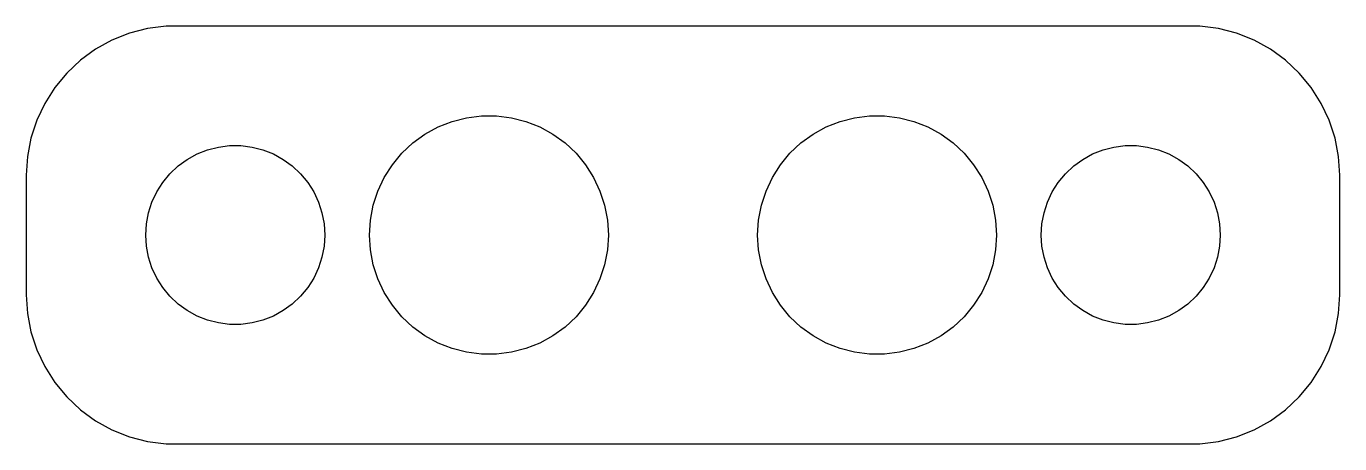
# Model space of a CAD drawing. Header units: metres. Extents: x -22 to 22, y -7 to 7.
import ezdxf

# ---------------------------------------------------------------- set-up
doc = ezdxf.new("R2010")
doc.units = ezdxf.units.M

msp = doc.modelspace()

# ---------------------------------------------------------------- linework, layer by layer
for p, q in [((-18.5451, 6.75528), (-19.1289, 6.52412)), ((-17.9369, 6.91142), (-18.5451, 6.75528)), ((-17.3139, 6.99013), (-17.9369, 6.91142)), ((17.3139, 6.99013), (-17.3139, 6.99013)), ((17.9369, 6.91142), (17.3139, 6.99013)), ((18.5451, 6.75528), (17.9369, 6.91142)), ((19.1289, 6.52412), (18.5451, 6.75528)), ((-19.6791, 6.22163), (-20.1871, 5.85255)), ((-19.1289, 6.52412), (-19.6791, 6.22163)), ((19.6791, 6.22163), (19.1289, 6.52412)), ((20.1871, 5.85255), (19.6791, 6.22163)), ((-20.1871, 5.85255), (-20.6448, 5.42273)), ((20.6448, 5.42273), (20.1871, 5.85255)), ((-20.6448, 5.42273), (-21.0451, 4.93892)), ((21.0451, 4.93892), (20.6448, 5.42273)), ((-21.0451, 4.93892), (-21.3815, 4.40877)), ((21.3815, 4.40877), (21.0451, 4.93892)), ((-21.3815, 4.40877), (-21.6489, 3.84062)), ((21.6489, 3.84062), (21.3815, 4.40877)), ((-7.24951, 3.92914), (-6.75116, 3.9921)), ((-6.75116, 3.9921), (-6.24883, 3.9921)), ((-6.24883, 3.9921), (-5.75047, 3.92914)), ((5.75047, 3.92914), (6.24883, 3.9921)), ((6.24883, 3.9921), (6.75116, 3.9921)), ((6.75116, 3.9921), (7.24951, 3.92914)), ((-21.6489, 3.84062), (-21.8429, 3.24344)), ((-8.6433, 3.3773), (-8.20311, 3.61929)), ((-8.20311, 3.61929), (-7.73605, 3.80421)), ((-7.73605, 3.80421), (-7.24951, 3.92914)), ((-5.75047, 3.92914), (-5.26393, 3.80421)), ((-5.26393, 3.80421), (-4.79688, 3.61929)), ((-4.79688, 3.61929), (-4.35669, 3.3773)), ((4.35669, 3.3773), (4.79688, 3.61929)), ((4.79688, 3.61929), (5.26393, 3.80421)), ((5.26393, 3.80421), (5.75047, 3.92914)), ((7.24951, 3.92914), (7.73605, 3.80421)), ((7.73605, 3.80421), (8.20311, 3.61929)), ((8.20311, 3.61929), (8.6433, 3.3773)), ((21.8429, 3.24344), (21.6489, 3.84062)), ((-21.8429, 3.24344), (-21.9606, 2.62666)), ((-9.41586, 2.73817), (-9.04968, 3.08205)), ((-9.04968, 3.08205), (-8.6433, 3.3773)), ((-4.35669, 3.3773), (-3.9503, 3.08205)), ((-3.9503, 3.08205), (-3.58412, 2.73817)), ((3.58412, 2.73817), (3.9503, 3.08205)), ((3.9503, 3.08205), (4.35669, 3.3773)), ((8.6433, 3.3773), (9.04968, 3.08205)), ((9.04968, 3.08205), (9.41586, 2.73817)), ((21.9606, 2.62666), (21.8429, 3.24344)), ((-16.6075, 2.53297), (-16.2773, 2.71448)), ((-16.2773, 2.71448), (-15.927, 2.85316)), ((-15.927, 2.85316), (-15.5621, 2.94685)), ((-15.5621, 2.94685), (-15.1884, 2.99408)), ((-15.1884, 2.99408), (-14.8116, 2.99408)), ((-14.8116, 2.99408), (-14.4379, 2.94685)), ((-14.4379, 2.94685), (-14.0729, 2.85316)), ((-14.0729, 2.85316), (-13.7227, 2.71448)), ((-13.7227, 2.71448), (-13.3925, 2.53297)), ((-9.73605, 2.35114), (-9.41586, 2.73817)), ((-3.58412, 2.73817), (-3.26393, 2.35114)), ((3.26393, 2.35114), (3.58412, 2.73817)), ((9.41586, 2.73817), (9.73605, 2.35114)), ((13.3925, 2.53297), (13.7227, 2.71448)), ((13.7227, 2.71448), (14.0729, 2.85316)), ((14.0729, 2.85316), (14.4379, 2.94685)), ((14.4379, 2.94685), (14.8116, 2.99408)), ((14.8116, 2.99408), (15.1884, 2.99408)), ((15.1884, 2.99408), (15.5621, 2.94685)), ((15.5621, 2.94685), (15.927, 2.85316)), ((15.927, 2.85316), (16.2773, 2.71448)), ((16.2773, 2.71448), (16.6075, 2.53297)), ((-21.9606, 2.62666), (-22, 2)), ((-17.1869, 2.05363), (-16.9123, 2.31154)), ((-16.9123, 2.31154), (-16.6075, 2.53297)), ((-13.3925, 2.53297), (-13.0877, 2.31154)), ((-13.0877, 2.31154), (-12.8131, 2.05363)), ((-10.0052, 1.927), (-9.73605, 2.35114)), ((-3.26393, 2.35114), (-2.99477, 1.927)), ((2.99477, 1.927), (3.26393, 2.35114)), ((9.73605, 2.35114), (10.0052, 1.927)), ((12.8131, 2.05363), (13.0877, 2.31154)), ((13.0877, 2.31154), (13.3925, 2.53297)), ((16.6075, 2.53297), (16.9123, 2.31154)), ((16.9123, 2.31154), (17.1869, 2.05363)), ((22, 2), (21.9606, 2.62666)), ((-22, 2), (-22, -2)), ((-17.6289, 1.44525), (-17.427, 1.76335)), ((-17.427, 1.76335), (-17.1869, 2.05363)), ((-12.8131, 2.05363), (-12.5729, 1.76335)), ((-12.5729, 1.76335), (-12.3711, 1.44525)), ((-10.2191, 1.47249), (-10.0052, 1.927)), ((-2.99477, 1.927), (-2.78088, 1.47249)), ((2.78088, 1.47249), (2.99477, 1.927)), ((10.0052, 1.927), (10.2191, 1.47249)), ((12.3711, 1.44525), (12.5729, 1.76335)), ((12.5729, 1.76335), (12.8131, 2.05363)), ((17.1869, 2.05363), (17.427, 1.76335)), ((17.427, 1.76335), (17.6289, 1.44525)), ((22, -2), (22, 2)), ((-17.7893, 1.10437), (-17.6289, 1.44525)), ((-12.3711, 1.44525), (-12.2107, 1.10437)), ((-10.3743, 0.994751), (-10.2191, 1.47249)), ((-2.78088, 1.47249), (-2.62566, 0.994751)), ((2.62566, 0.994751), (2.78088, 1.47249)), ((10.2191, 1.47249), (10.3743, 0.994751)), ((12.2107, 1.10437), (12.3711, 1.44525)), ((17.6289, 1.44525), (17.7893, 1.10437)), ((-17.9057, 0.746063), (-17.7893, 1.10437)), ((-12.2107, 1.10437), (-12.0942, 0.746063)), ((-10.4684, 0.501328), (-10.3743, 0.994751)), ((-2.62566, 0.994751), (-2.53154, 0.501328)), ((2.53154, 0.501328), (2.62566, 0.994751)), ((10.3743, 0.994751), (10.4684, 0.501328)), ((12.0942, 0.746063), (12.2107, 1.10437)), ((17.7893, 1.10437), (17.9057, 0.746063)), ((-17.9763, 0.375992), (-17.9057, 0.746063)), ((-12.0942, 0.746063), (-12.0237, 0.375992)), ((-10.5, 0), (-10.4684, 0.501328)), ((-2.53154, 0.501328), (-2.5, 0)), ((2.5, 0), (2.53154, 0.501328)), ((10.4684, 0.501328), (10.5, 0)), ((12.0237, 0.375992), (12.0942, 0.746063)), ((17.9057, 0.746063), (17.9763, 0.375992)), ((-18, 0), (-17.9763, 0.375992)), ((-17.9763, -0.375992), (-18, 0)), ((-12.0237, 0.375992), (-12, 0)), ((-12, 0), (-12.0237, -0.375992)), ((-10.4684, -0.501328), (-10.5, 0)), ((-2.5, 0), (-2.53154, -0.501328)), ((2.53154, -0.501328), (2.5, 0)), ((10.5, 0), (10.4684, -0.501328)), ((12, 0), (12.0237, 0.375992)), ((12.0237, -0.375992), (12, 0)), ((17.9763, 0.375992), (18, 0)), ((18, 0), (17.9763, -0.375992)), ((-17.9057, -0.746063), (-17.9763, -0.375992)), ((-12.0237, -0.375992), (-12.0942, -0.746063)), ((12.0942, -0.746063), (12.0237, -0.375992)), ((17.9763, -0.375992), (17.9057, -0.746063)), ((-17.7893, -1.10437), (-17.9057, -0.746063)), ((-12.0942, -0.746063), (-12.2107, -1.10437)), ((-10.3743, -0.994751), (-10.4684, -0.501328)), ((-2.53154, -0.501328), (-2.62566, -0.994751)), ((2.62566, -0.994751), (2.53154, -0.501328)), ((10.4684, -0.501328), (10.3743, -0.994751)), ((12.2107, -1.10437), (12.0942, -0.746063)), ((17.9057, -0.746063), (17.7893, -1.10437)), ((-17.6289, -1.44525), (-17.7893, -1.10437)), ((-12.2107, -1.10437), (-12.3711, -1.44525)), ((-10.2191, -1.47249), (-10.3743, -0.994751)), ((-2.62566, -0.994751), (-2.78088, -1.47249)), ((2.78088, -1.47249), (2.62566, -0.994751)), ((10.3743, -0.994751), (10.2191, -1.47249)), ((12.3711, -1.44525), (12.2107, -1.10437)), ((17.7893, -1.10437), (17.6289, -1.44525)), ((-17.427, -1.76335), (-17.6289, -1.44525)), ((-12.3711, -1.44525), (-12.5729, -1.76335)), ((-10.0052, -1.927), (-10.2191, -1.47249)), ((-2.78088, -1.47249), (-2.99477, -1.927)), ((2.99477, -1.927), (2.78088, -1.47249)), ((10.2191, -1.47249), (10.0052, -1.927)), ((12.5729, -1.76335), (12.3711, -1.44525)), ((17.6289, -1.44525), (17.427, -1.76335)), ((-22, -2), (-21.9606, -2.62666)), ((-17.1869, -2.05363), (-17.427, -1.76335)), ((-16.9123, -2.31154), (-17.1869, -2.05363)), ((-12.8131, -2.05363), (-13.0877, -2.31154)), ((-12.5729, -1.76335), (-12.8131, -2.05363)), ((-9.73605, -2.35114), (-10.0052, -1.927)), ((-2.99477, -1.927), (-3.26393, -2.35114)), ((3.26393, -2.35114), (2.99477, -1.927)), ((10.0052, -1.927), (9.73605, -2.35114)), ((12.8131, -2.05363), (12.5729, -1.76335)), ((13.0877, -2.31154), (12.8131, -2.05363)), ((17.1869, -2.05363), (16.9123, -2.31154)), ((17.427, -1.76335), (17.1869, -2.05363)), ((21.9606, -2.62666), (22, -2)), ((-21.9606, -2.62666), (-21.8429, -3.24344)), ((-16.6075, -2.53297), (-16.9123, -2.31154)), ((-16.2773, -2.71448), (-16.6075, -2.53297)), ((-13.3925, -2.53297), (-13.7227, -2.71448)), ((-13.0877, -2.31154), (-13.3925, -2.53297)), ((-9.41586, -2.73817), (-9.73605, -2.35114)), ((-3.26393, -2.35114), (-3.58412, -2.73817)), ((3.58412, -2.73817), (3.26393, -2.35114)), ((9.73605, -2.35114), (9.41586, -2.73817)), ((13.3925, -2.53297), (13.0877, -2.31154)), ((13.7227, -2.71448), (13.3925, -2.53297)), ((16.6075, -2.53297), (16.2773, -2.71448)), ((16.9123, -2.31154), (16.6075, -2.53297)), ((21.8429, -3.24344), (21.9606, -2.62666)), ((-15.927, -2.85316), (-16.2773, -2.71448)), ((-15.5621, -2.94685), (-15.927, -2.85316)), ((-15.1884, -2.99408), (-15.5621, -2.94685)), ((-14.8116, -2.99408), (-15.1884, -2.99408)), ((-14.4379, -2.94685), (-14.8116, -2.99408)), ((-14.0729, -2.85316), (-14.4379, -2.94685)), ((-13.7227, -2.71448), (-14.0729, -2.85316)), ((-9.04968, -3.08205), (-9.41586, -2.73817)), ((-3.58412, -2.73817), (-3.9503, -3.08205)), ((3.9503, -3.08205), (3.58412, -2.73817)), ((9.41586, -2.73817), (9.04968, -3.08205)), ((14.0729, -2.85316), (13.7227, -2.71448)), ((14.4379, -2.94685), (14.0729, -2.85316)), ((14.8116, -2.99408), (14.4379, -2.94685)), ((15.1884, -2.99408), (14.8116, -2.99408)), ((15.5621, -2.94685), (15.1884, -2.99408)), ((15.927, -2.85316), (15.5621, -2.94685)), ((16.2773, -2.71448), (15.927, -2.85316)), ((-21.8429, -3.24344), (-21.6489, -3.84062)), ((-8.6433, -3.3773), (-9.04968, -3.08205)), ((-8.20311, -3.61929), (-8.6433, -3.3773)), ((-4.35669, -3.3773), (-4.79688, -3.61929)), ((-3.9503, -3.08205), (-4.35669, -3.3773)), ((4.35669, -3.3773), (3.9503, -3.08205)), ((4.79688, -3.61929), (4.35669, -3.3773)), ((8.6433, -3.3773), (8.20311, -3.61929)), ((9.04968, -3.08205), (8.6433, -3.3773)), ((21.6489, -3.84062), (21.8429, -3.24344)), ((-21.6489, -3.84062), (-21.3815, -4.40877)), ((-7.73605, -3.80421), (-8.20311, -3.61929)), ((-7.24951, -3.92914), (-7.73605, -3.80421)), ((-6.75116, -3.9921), (-7.24951, -3.92914)), ((-5.75047, -3.92914), (-6.24883, -3.9921)), ((-5.26393, -3.80421), (-5.75047, -3.92914)), ((-4.79688, -3.61929), (-5.26393, -3.80421)), ((5.26393, -3.80421), (4.79688, -3.61929)), ((5.75047, -3.92914), (5.26393, -3.80421)), ((6.24883, -3.9921), (5.75047, -3.92914)), ((7.24951, -3.92914), (6.75116, -3.9921)), ((7.73605, -3.80421), (7.24951, -3.92914)), ((8.20311, -3.61929), (7.73605, -3.80421)), ((21.3815, -4.40877), (21.6489, -3.84062)), ((-6.24883, -3.9921), (-6.75116, -3.9921)), ((6.75116, -3.9921), (6.24883, -3.9921)), ((-21.3815, -4.40877), (-21.0451, -4.93892)), ((21.0451, -4.93892), (21.3815, -4.40877)), ((-21.0451, -4.93892), (-20.6448, -5.42273)), ((20.6448, -5.42273), (21.0451, -4.93892)), ((-20.6448, -5.42273), (-20.1871, -5.85255)), ((20.1871, -5.85255), (20.6448, -5.42273)), ((-20.1871, -5.85255), (-19.6791, -6.22163)), ((19.6791, -6.22163), (20.1871, -5.85255)), ((-19.6791, -6.22163), (-19.1289, -6.52412)), ((-19.1289, -6.52412), (-18.5451, -6.75528)), ((18.5451, -6.75528), (19.1289, -6.52412)), ((19.1289, -6.52412), (19.6791, -6.22163)), ((-18.5451, -6.75528), (-17.9369, -6.91142)), ((-17.9369, -6.91142), (-17.3139, -6.99013)), ((-17.3139, -6.99013), (17.3139, -6.99013)), ((17.3139, -6.99013), (17.9369, -6.91142)), ((17.9369, -6.91142), (18.5451, -6.75528))]:
    msp.add_line(p, q)

doc.saveas('drawing.dxf')
